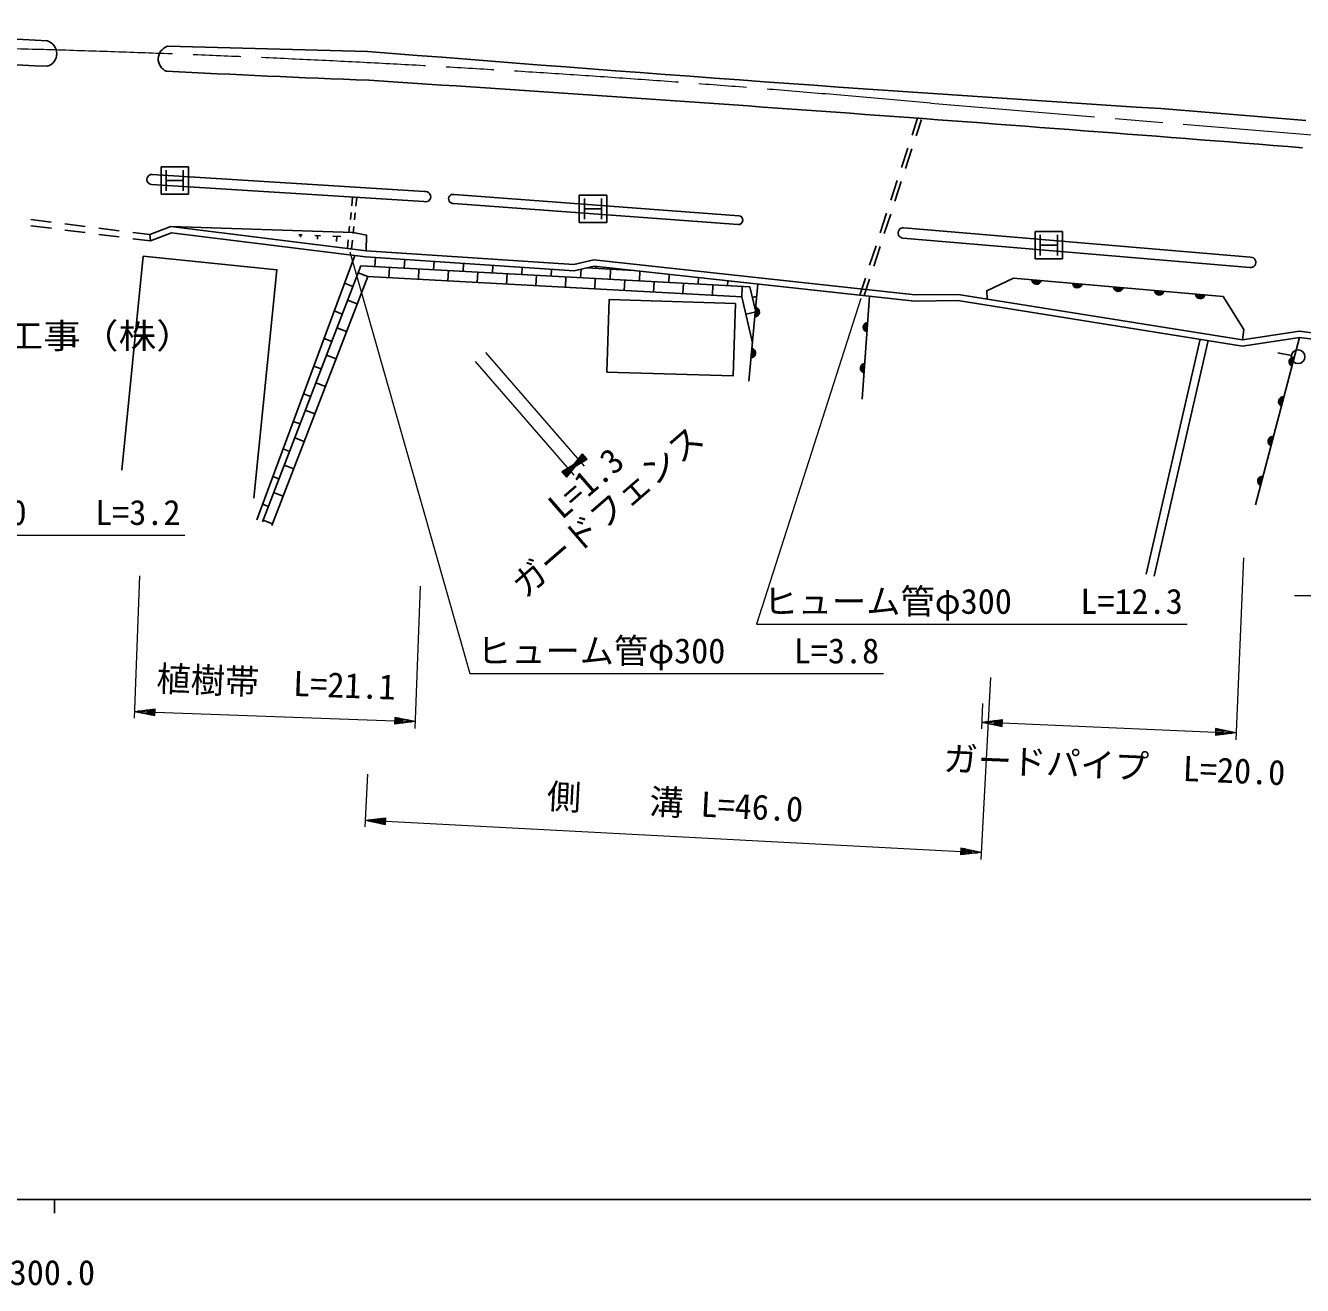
# Model space of a CAD drawing. Units: millimetres, scale not verified. Extents: x 40000 to 680000, y 20000 to 380000.
# Drawn here: x 365884 to 459139, y 198715 to 290728 of the extents above; entities that cross this region are included whole.
import ezdxf
from ezdxf.enums import TextEntityAlignment as Align

# ---------------------------------------------------------------- set-up
doc = ezdxf.new("R2010")
doc.units = ezdxf.units.MM
doc.header["$LTSCALE"] = 1000
doc.linetypes.add('CHAIN', pattern=[18.5, 12, -1.5, 3.5, -1.5])
for name, color, linetype, lineweight in [('M-BGD', 7, 'Continuous', 25), ('M-BMK', 2, 'CHAIN', 13), ('M-STR-HTXT', 7, 'Continuous', 13), ('M-STR-STRC', 7, 'Continuous', 25), ('M-STR-STRD', 7, 'Continuous', 25), ('M-TTL-BAND', 7, 'Continuous', 25)]:
    doc.layers.add(name, color=color, linetype=linetype, lineweight=lineweight)
doc.styles.add('ＭＳ ゴシック', font='')
doc.styles.get('ＭＳ ゴシック').set_extended_font_data('MS Gothic')

msp = doc.modelspace()

# ---------------------------------------------------------------- linework, layer by layer
at = {"layer": 'M-BGD'}
for p, q in [((430635, 282730), (431036, 283959)), ((430930, 282667), (431322, 283866)), ((429859, 280354), (430324, 281779)), ((430154, 280290), (430619, 281716)), ((429082, 277977), (429548, 279403)), ((429377, 277914), (429843, 279340)), ((389708, 277568), (389773, 278199)), ((390006, 277537), (390072, 278168)), ((389605, 276573), (389657, 277070)), ((389904, 276542), (389955, 277040)), ((428306, 275601), (428772, 277027)), ((366274, 276566), (367762, 276376)), ((366281, 276112), (367768, 275922)), ((368754, 276250), (370242, 276060)), ((374961, 275457), (376486, 276046)), ((376486, 276046), (390763, 274279)), ((389503, 275578), (389554, 276076)), ((389801, 275548), (389853, 276045)), ((428601, 275538), (429067, 276963)), ((368760, 275795), (370248, 275605)), ((371234, 275933), (372722, 275743)), ((371240, 275479), (372728, 275289)), ((373714, 275617), (374961, 275457)), ((373720, 275162), (375017, 274996)), ((375017, 274996), (374961, 275457)), ((375017, 274996), (376543, 275586)), ((376543, 275586), (390720, 273831)), ((385839, 275450), (386092, 275439)), ((385965, 275445), (385958, 275276)), ((387017, 275397), (387418, 275379)), ((387218, 275388), (387206, 275121)), ((388335, 275338), (388900, 275313)), ((388617, 275326), (388601, 274949)), ((389386, 274449), (389451, 275081)), ((389685, 274419), (389750, 275050)), ((390763, 274279), (405923, 273274)), ((427530, 273224), (427996, 274650)), ((427825, 273161), (428291, 274587)), ((382772, 254630), (389928, 273929)), ((389938, 273913), (389924, 273918)), ((390720, 273831), (405961, 272821)), ((391394, 273125), (391431, 273811)), ((393541, 273008), (393577, 273665)), ((395688, 272891), (395722, 273518)), ((397835, 272775), (397867, 273372)), ((405923, 273274), (407378, 273621)), ((407378, 273621), (430855, 271056)), ((390367, 273181), (383180, 254476)), ((390871, 272402), (390171, 272671)), ((418792, 271634), (390367, 273181)), ((392427, 272318), (392467, 273067)), ((394574, 272201), (394614, 272950)), ((396720, 272084), (396761, 272833)), ((398867, 271967), (398908, 272716)), ((399981, 272658), (400012, 273226)), ((401014, 271851), (401055, 272599)), ((402128, 272541), (402158, 273080)), ((403161, 271734), (403202, 272483)), ((404275, 272424), (404303, 272934)), ((405308, 271617), (405348, 272366)), ((405961, 272821), (407407, 273165)), ((406422, 272307), (406456, 272939)), ((410325, 272846), (406860, 273035)), ((407407, 273165), (430833, 270606)), ((407536, 272998), (407544, 273150)), ((408569, 272191), (408609, 272940)), ((409683, 272881), (409685, 272916)), ((410716, 272074), (410755, 272799)), ((412862, 271957), (412895, 272565)), ((415009, 271840), (415036, 272332)), ((389785, 271668), (389176, 271902)), ((407455, 271500), (407495, 272249)), ((409601, 271383), (409642, 272132)), ((411748, 271267), (411789, 272015)), ((413895, 271150), (413936, 271899)), ((416042, 271033), (416083, 271782)), ((417156, 271723), (417176, 272098)), ((418189, 270916), (418229, 271665)), ((418703, 264745), (419370, 271858)), ((419167, 270015), (418792, 271634)), ((419314, 271814), (419317, 271864)), ((426818, 271045), (427219, 272274)), ((427123, 271011), (427514, 272211)), ((390100, 270395), (389400, 270664)), ((418970, 270869), (419242, 270932)), ((427527, 270967), (426993, 263439)), ((430833, 270606), (433963, 270639)), ((430855, 271056), (433997, 271089)), ((433963, 270639), (454755, 267323)), ((433997, 271089), (454757, 267778)), ((389014, 269661), (388429, 269886)), ((418481, 269652), (419150, 269807)), ((389329, 268388), (388629, 268657)), ((388243, 267654), (387681, 267870)), ((447728, 250653), (451664, 267816)), ((448305, 250521), (452250, 267722)), ((454755, 267323), (458927, 267945)), ((454757, 267778), (458922, 268399)), ((458927, 267945), (455709, 255713)), ((458922, 268399), (463358, 267831)), ((458927, 267945), (463298, 267385)), ((458333, 266638), (457352, 266828)), ((387472, 265647), (386934, 265854)), ((388558, 266381), (387858, 266650)), ((387787, 264375), (387087, 264644)), ((386701, 263640), (386186, 263838)), ((387016, 262368), (386315, 262637)), ((385930, 261633), (385438, 261822)), ((386244, 260361), (385544, 260630)), ((385159, 259626), (384691, 259806)), ((385473, 258354), (384773, 258623)), ((384388, 257619), (383943, 257790)), ((384702, 256347), (384002, 256616)), ((383617, 255612), (383196, 255774)), ((383931, 254340), (383231, 254609))]:
    msp.add_line(p, q, dxfattribs=at)
for points in [[(376486, 276046), (389808, 275611), (390789, 275429), (390763, 274279)], [(382561, 256222), (384239, 272894), (374479, 273876), (372907, 258249)], [(383882, 254213), (390871, 272402), (418189, 270916), (418967, 267558)], [(436123, 270750), (436080, 271354), (438037, 272286), (453341, 270933), (454859, 268538), (454757, 267778)]]:
    msp.add_lwpolyline(points, dxfattribs=at)
msp.add_lwpolyline([(417726, 270437), (408497, 270713), (408339, 265423), (417568, 265147)], close=True, dxfattribs=at)
msp.add_circle((458824, 266543), 500, dxfattribs=at)
for centre, radius, start, end in [((439717, 272192), 354, 183.74497, 346.15015), ((439717, 272192), 283, 185.96901, 343.92611), ((439717, 272192), 212, 189.71534, 340.17978), ((439717, 272192), 142, 197.42707, 332.46805), ((439717, 272192), 100, 207.74473, 322.15039), ((439717, 272192), 100, 207.74473, 322.15039), ((442705, 271928), 354, 183.74497, 346.15015), ((442705, 271928), 283, 185.96901, 343.92611), ((442705, 271928), 212, 189.71534, 340.17978), ((442705, 271928), 142, 197.42707, 332.46805), ((442705, 271928), 100, 207.74473, 322.15039), ((442705, 271928), 100, 207.74473, 322.15039), ((445694, 271664), 354, 183.74497, 346.15015), ((445694, 271664), 283, 185.96901, 343.92611), ((445694, 271664), 212, 189.71534, 340.17978), ((445694, 271664), 142, 197.42707, 332.46805), ((445694, 271664), 100, 207.74473, 322.15039), ((445694, 271664), 100, 207.74473, 322.15039), ((448682, 271400), 354, 183.74497, 346.15015), ((448682, 271400), 283, 185.96901, 343.92611), ((448682, 271400), 212, 189.71534, 340.17978), ((448682, 271400), 142, 197.42707, 332.46805), ((448682, 271400), 100, 207.74473, 322.15039), ((448682, 271400), 100, 207.74473, 322.15039), ((451670, 271135), 354, 183.74497, 346.15015), ((451670, 271135), 283, 185.96901, 343.92611), ((451670, 271135), 212, 189.71534, 340.17978), ((451670, 271135), 142, 197.42707, 332.46805), ((451670, 271135), 100, 207.74473, 322.15039), ((451670, 271135), 100, 207.74473, 322.15039), ((419122, 269800), 354, 273.44219, 75.84737), ((419122, 269800), 283, 275.66623, 73.62333), ((419122, 269800), 212, 279.41255, 69.877), ((419122, 269800), 142, 287.12428, 62.16527), ((419122, 269800), 100, 297.44195, 51.84761), ((419122, 269800), 100, 297.44195, 51.84761), ((427420, 268695), 354, 94.7394, 257.14458), ((427420, 268695), 283, 96.96344, 254.92054), ((427420, 268695), 212, 100.70977, 251.17422), ((427420, 268695), 142, 108.4215, 243.46249), ((427420, 268695), 100, 118.73916, 233.14483), ((427420, 268695), 100, 118.73916, 233.14483), ((418842, 266813), 354, 273.44219, 75.84737), ((418842, 266813), 283, 275.66623, 73.62333), ((418842, 266813), 212, 279.41255, 69.877), ((418842, 266813), 142, 287.12428, 62.16527), ((418842, 266813), 100, 297.44195, 51.84761), ((418842, 266813), 100, 297.44195, 51.84761), ((427208, 265703), 354, 94.7394, 257.14458), ((427208, 265703), 283, 96.96344, 254.92054), ((427208, 265703), 212, 100.70977, 251.17422), ((427208, 265703), 142, 108.4215, 243.46249), ((427208, 265703), 100, 118.73916, 233.14483), ((427208, 265703), 100, 118.73916, 233.14483), ((458515, 266167), 354, 84.05865, 246.46383), ((458515, 266167), 283, 86.28269, 244.23979), ((458515, 266167), 212, 90.02902, 240.49346), ((458515, 266167), 142, 97.74075, 232.78173), ((458515, 266167), 100, 108.05841, 222.46407), ((458515, 266167), 100, 108.05841, 222.46407), ((457752, 263266), 354, 84.05865, 246.46383), ((457752, 263266), 283, 86.28269, 244.23979), ((457752, 263266), 212, 90.02902, 240.49346), ((457752, 263266), 142, 97.74075, 232.78173), ((457752, 263266), 100, 108.05841, 222.46407), ((457752, 263266), 100, 108.05841, 222.46407), ((456989, 260365), 354, 84.05865, 246.46383), ((456989, 260365), 283, 86.28269, 244.23979), ((456989, 260365), 212, 90.02902, 240.49346), ((456989, 260365), 142, 97.74075, 232.78173), ((456989, 260365), 100, 108.05841, 222.46407), ((456989, 260365), 100, 108.05841, 222.46407), ((456225, 257463), 354, 84.05865, 246.46383), ((456225, 257463), 283, 86.28269, 244.23979), ((456225, 257463), 212, 90.02902, 240.49346), ((456225, 257463), 142, 97.74075, 232.78173), ((456225, 257463), 100, 108.05841, 222.46407), ((456225, 257463), 100, 108.05841, 222.46407)]:
    msp.add_arc(centre, radius, start, end, dxfattribs=at)
at = {"layer": 'M-BMK'}
msp.add_line((431996, 285050), (459823, 282735), dxfattribs=at)
msp.add_arc((337598, -738754), 1028147, 84.73205, 88.65767, dxfattribs=at)
at = {"layer": 'M-STR-HTXT'}
for p, q in [((399476, 266849), (406676, 258540)), ((398727, 266200), (405928, 257892)), ((405601, 258270), (406570, 259441)), ((405601, 258270), (406734, 259252)), ((406701, 259290), (405795, 258504)), ((405989, 258738), (406669, 259328)), ((406636, 259365), (406182, 258972)), ((406734, 259252), (406349, 258918)), ((406376, 259207), (406603, 259403)), ((406898, 259063), (406570, 259441)), ((406349, 258918), (405052, 258125)), ((405117, 258049), (405570, 258442)), ((405830, 258601), (405150, 258011)), ((405183, 257974), (406089, 258759)), ((406349, 258918), (405215, 257936)), ((405248, 257898), (406155, 258684)), ((405961, 258450), (405281, 257860)), ((406349, 258918), (405379, 257747)), ((405601, 258270), (406898, 259063)), ((406767, 259214), (405860, 258428)), ((406120, 258587), (406800, 259176)), ((406832, 259139), (406379, 258746)), ((406638, 258904), (406865, 259101)), ((405052, 258125), (405379, 257747)), ((405311, 258283), (405084, 258087)), ((405314, 257822), (405767, 258215)), ((405573, 257981), (405346, 257785)), ((454830, 251858), (454265, 238569)), ((374201, 250542), (373821, 240143)), ((394702, 249794), (394323, 239395)), ((436357, 243112), (435658, 229829)), ((373840, 240643), (375348, 240838)), ((373840, 240643), (375329, 240338)), ((373840, 240643), (375339, 240588)), ((375340, 240638), (374141, 240682)), ((374443, 240721), (375342, 240688)), ((375344, 240738), (374744, 240760)), ((375046, 240799), (375346, 240788)), ((375329, 240338), (375348, 240838)), ((435776, 241226), (435697, 239359)), ((375337, 240538), (374138, 240582)), ((374436, 240521), (375335, 240488)), ((375333, 240438), (374733, 240460)), ((375031, 240399), (375331, 240388)), ((375339, 240588), (392842, 239949)), ((392851, 240199), (392833, 239700)), ((394341, 239895), (392833, 239700)), ((393134, 239739), (392835, 239749)), ((392836, 239799), (393436, 239778)), ((393738, 239817), (392838, 239849)), ((392840, 239899), (394039, 239856)), ((394341, 239895), (392842, 239949)), ((392844, 239999), (394043, 239956)), ((393745, 240016), (392846, 240049)), ((392847, 240099), (393447, 240077)), ((393149, 240138), (392849, 240149)), ((394341, 239895), (392851, 240199)), ((435718, 239859), (437228, 240045)), ((435718, 239859), (437206, 239545)), ((435718, 239859), (437217, 239795)), ((437215, 239745), (436016, 239796)), ((437219, 239845), (436020, 239896)), ((436313, 239734), (437213, 239695)), ((436322, 239933), (437221, 239895)), ((437211, 239645), (436611, 239671)), ((437223, 239945), (436624, 239971)), ((436926, 240008), (437225, 239995)), ((437206, 239545), (437228, 240045)), ((437217, 239795), (452787, 239133)), ((436909, 239608), (437208, 239595)), ((452798, 239383), (452777, 238883)), ((454286, 239069), (452777, 238883)), ((453078, 238920), (452779, 238933)), ((452781, 238983), (453380, 238957)), ((453682, 238995), (452783, 239033)), ((452785, 239083), (453984, 239032)), ((454286, 239069), (452787, 239133)), ((452789, 239183), (453988, 239132)), ((453691, 239194), (452791, 239233)), ((452794, 239283), (453393, 239257)), ((453095, 239320), (452796, 239333)), ((454286, 239069), (452798, 239383)), ((390868, 236061), (390665, 232198)), ((390691, 232698), (392202, 232868)), ((390691, 232698), (392176, 232369)), ((390691, 232698), (392189, 232619)), ((392186, 232569), (390988, 232632)), ((392192, 232669), (390993, 232732)), ((391285, 232566), (392184, 232519)), ((391296, 232766), (392194, 232719)), ((392181, 232469), (391582, 232500)), ((392197, 232769), (391598, 232800)), ((391879, 232435), (392179, 232419)), ((391900, 232834), (392200, 232818)), ((392176, 232369), (392202, 232868)), ((392189, 232619), (434186, 230407)), ((434199, 230657), (434173, 230157)), ((434184, 230357), (435382, 230294)), ((435684, 230328), (434186, 230407)), ((434189, 230457), (435387, 230394)), ((435090, 230460), (434192, 230507)), ((434194, 230557), (434793, 230525)), ((434496, 230591), (434197, 230607)), ((435684, 230328), (434199, 230657)), ((435684, 230328), (434173, 230157)), ((434475, 230192), (434176, 230207)), ((434178, 230257), (434778, 230226)), ((435080, 230260), (434181, 230307))]:
    msp.add_line(p, q, dxfattribs=at)
for points in [[(342949, 277395), (347314, 253505), (377514, 253505)], [(389575, 274199), (398341, 243397), (428541, 243397)], [(426877, 270801), (419265, 247013), (450715, 247013)], [(497707, 268788), (490003, 249088), (458553, 249088)]]:
    msp.add_lwpolyline(points, dxfattribs=at)
at = {"layer": 'M-STR-STRC'}
for p, q in [((375778, 278404), (375778, 280404)), ((375778, 280404), (377778, 280404)), ((376153, 280154), (376153, 278654)), ((377403, 280154), (377403, 278654)), ((377778, 280404), (377778, 278404)), ((376153, 279404), (377403, 279404)), ((377778, 278404), (375778, 278404)), ((406327, 276343), (406327, 278343)), ((406327, 278343), (408327, 278343)), ((406702, 278093), (406702, 276593)), ((407952, 278093), (407952, 276593)), ((408327, 278343), (408327, 276343)), ((406702, 277343), (407952, 277343)), ((408327, 276343), (406327, 276343)), ((439615, 273683), (439615, 275683)), ((439615, 275683), (441615, 275683)), ((439990, 275433), (439990, 273933)), ((441240, 275433), (441240, 273933)), ((441615, 275683), (441615, 273683)), ((439990, 274683), (441240, 274683)), ((441615, 273683), (439615, 273683))]:
    msp.add_line(p, q, dxfattribs=at)
at = {"layer": 'M-STR-STRD'}
for p, q in [((448803, 284660), (459392, 283797)), ((375138, 279853), (395020, 278603)), ((375092, 279122), (394974, 277872)), ((397192, 278386), (417970, 276838)), ((397144, 277736), (417922, 276188)), ((429965, 275201), (455288, 273054)), ((430029, 275955), (455352, 273808))]:
    msp.add_line(p, q, dxfattribs=at)
for centre, radius, start, end in [((313996, -711981), 1003015, 86.94336, 88.58476), ((367198, 288683), 967, 286.37346, 73.06877), ((376545, 288286), 971, 107.17385, 247.93553), ((284005, -3617979), 3908283, 88.43318, 88.64743), ((259896, -2409323), 2699222, 87.71593, 88.32659), ((656625, 3566530), 3288444, 265.36456, 266.37663), ((454899, 1896943), 1611481, 267.20007, 267.72568), ((96474, -4261917), 4558171, 85.43651, 86.2959), ((375111, 279487), 366, 85.74897, 267.05938), ((395097, 278231), 380, 251.01817, 101.79018), ((397110, 278065), 331, 75.51851, 275.95905), ((417941, 276513), 326, 266.59708, 84.88047), ((429983, 275579), 378, 83.04158, 267.26502), ((455353, 273428), 380, 260.12982, 90.17678)]:
    msp.add_arc(centre, radius, start, end, dxfattribs=at)
at = {"layer": 'M-TTL-BAND'}
for p, q in [((40000, 205000), (579000, 205000)), ((368000, 205000), (368000, 204000))]:
    msp.add_line(p, q, dxfattribs=at)

# ---------------------------------------------------------------- texts
at = {"layer": 'M-BGD', "style": 'ＭＳ ゴシック', "width": 1.1}
msp.add_text('山口積水工事（株）', height=1833, dxfattribs=at).set_placement((365796, 266601), align=Align.BOTTOM_CENTER)
at = {"layer": 'M-STR-HTXT', "style": 'ＭＳ ゴシック'}
for s, rotation, p in [('ガードフェンス', 40.914, (409339, 254160)), ('L=1.3', 40.914, (407764, 256207)), ('植樹帯  L=21.1', 357.91, (384127, 241268)), ('ガードパイプ  L=20.0', 357.564, (445344, 235226)), ('側\u3000\u3000溝 L=46.0', 356.986, (413240, 232512))]:
    msp.add_text(s, height=1833, rotation=rotation, dxfattribs=at).set_placement(p, align=Align.BOTTOM_CENTER)
for s, p in [('ヒューム管φ300\u3000\u3000L=3.2', (362514, 253705)), ('ヒューム管φ300\u3000\u3000L=12.3', (435090, 247213)), ('ヒューム管φ300\u3000\u3000L=3.8', (413541, 243597))]:
    msp.add_text(s, height=1833, dxfattribs=at).set_placement(p, align=Align.BOTTOM_CENTER)
at = {"layer": 'M-TTL-BAND', "style": 'ＭＳ ゴシック'}
msp.add_text('300.0', height=1833, dxfattribs=at).set_placement((367844, 198195), align=Align.BOTTOM_CENTER)

doc.saveas('drawing.dxf')
